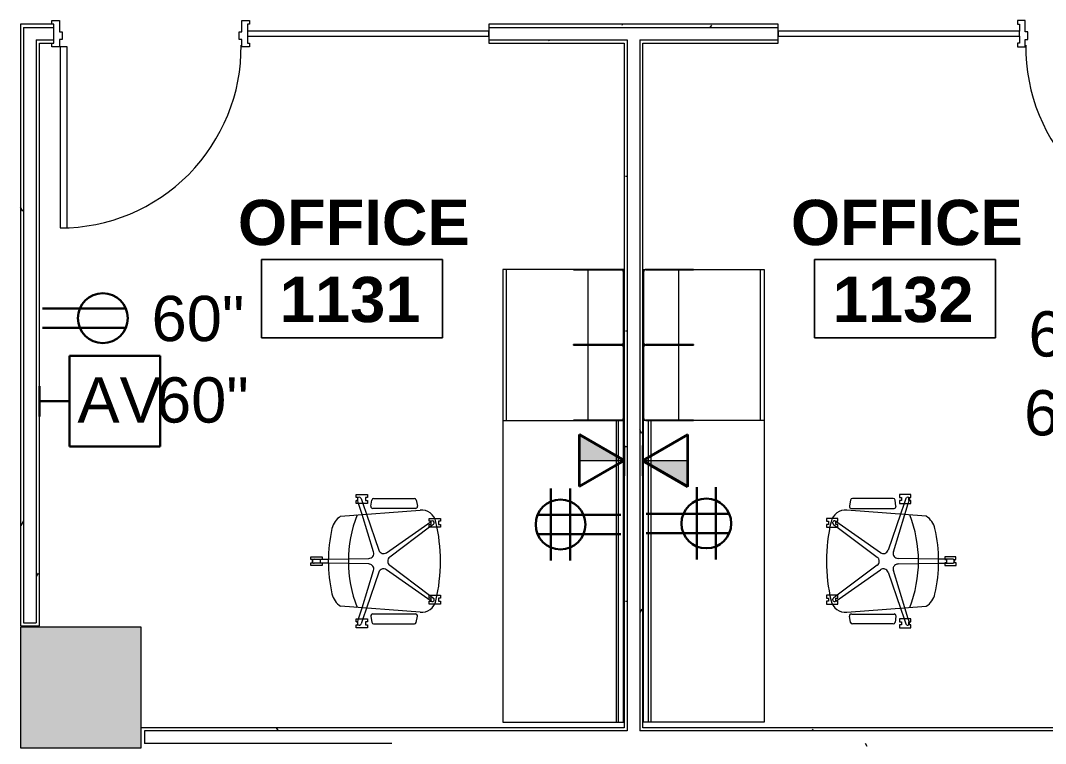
# Model space of a CAD drawing. Header units: inches. Extents: x 6664 to 8129, y 209 to 1287.
# Drawn here: x 6930 to 7133.8, y 709 to 852.7 of the extents above; entities that cross this region are included whole.
import ezdxf

# ---------------------------------------------------------------- set-up
doc = ezdxf.new("R2010")
doc.units = ezdxf.units.IN
doc.header["$MEASUREMENT"] = 0
for name, color, linetype, lineweight in [('A-ANNO-NOTE', 131, 'Continuous', 30), ('A-AREA-IDEN', 2, 'Continuous', 9), ('A-DOOR', 31, 'Continuous', 13), ('A-GLAZ-CURT', 52, 'Continuous', 9), ('A-WALL', 113, 'Continuous', 13), ('A-WALL-PATT', 111, 'Continuous', 13), ('I-FURN', 30, 'Continuous', 9), ('I-FURN-PNLS', 30, 'Continuous', 9), ('I-WALL', 2, 'Continuous', 9), ('S-COLS', 52, 'Continuous', 13)]:
    doc.layers.add(name, color=color, linetype=linetype, lineweight=lineweight)
doc.styles.add('Swis721 Lt BT', font='swissl.ttf', dxfattribs={"height": 9})
doc.styles.add('Swis721 Lt BT_B', font='', dxfattribs={"height": 9})
doc.styles.get('Swis721 Lt BT_B').set_extended_font_data('Swis721 Lt BT', bold=True)
pattern_1 = [(0, (0, 0), (30.72, 7.68), [1.267, -21.773, 1.267, -21.773, -122.88]), (0, (0, 0), (30.72, 7.68), [-46.08, 1.267, -44.813, 1.267, -21.773, -53.76]), (0, (0, 0), (30.72, 7.68), [-115.2, 1.267, -14.093, 1.267, -37.133]), (120, (11.52, 3.84), (-22.011075, 22.7643004), [1.267, -21.773, 1.267, -21.773, -122.88]), (120, (11.52, 3.84), (-22.011075, 22.7643004), [-46.08, 1.267, -44.813, 1.267, -21.773, -53.76]), (120, (11.52, 3.84), (-22.011075, 22.7643004), [-115.2, 1.267, -14.093, 1.267, -37.133]), (240, (15.36, 19.2), (-8.708925, -30.4443004), [1.267, -21.773, 1.267, -21.773, -122.88]), (240, (15.36, 19.2), (-8.708925, -30.4443004), [-46.08, 1.267, -44.813, 1.267, -21.773, -53.76]), (240, (15.36, 19.2), (-8.708925, -30.4443004), [-115.2, 1.267, -14.093, 1.267, -37.133])]

# ---------------------------------------------------------------- blocks, each defined once
blk = doc.blocks.new('F - EXECUTIVE DESK 4 - F - EXECUTIVE DESK 4-V44-11th FLOOR POWER _ SIGNAL')
at = {"layer": 'I-FURN'}
for p, q in [((-58, 86.56), (-58, 77.06)), ((-58, 77.06), (-58, 86.56)), ((-57.94, 77.06), (-57.94, 86.56)), ((-57.94, 86.56), (-57.94, 77.06)), ((-43.5, 87.06), (-57.5, 87.06)), ((-57.5, 87.06), (-43.5, 87.06)), ((-57.5, 87), (-43.5, 87)), ((-43.5, 87), (-57.5, 87)), ((-43.06, 86.56), (-43.06, 77.06)), ((-43.06, 77.06), (-43.06, 86.56)), ((-43, 86.56), (-43, 77.06)), ((-43, 77.06), (-43, 86.56)), ((-43, 77.06), (-43, 86.56)), ((-43, 86.56), (-43, 77.06)), ((-42.94, 77.06), (-42.94, 86.56)), ((-42.94, 86.56), (-42.94, 77.06)), ((-28.5, 87.06), (-42.5, 87.06)), ((-42.5, 87.06), (-28.5, 87.06)), ((-42.5, 87), (-28.5, 87)), ((-28.5, 87), (-42.5, 87)), ((-28.06, 86.56), (-28.06, 77.06)), ((-28.06, 77.06), (-28.06, 86.56)), ((-28, 77.06), (-28, 86.56)), ((-28, 86.56), (-28, 77.06)), ((-58, 77.06), (-57.94, 77.06)), ((-57.94, 77.06), (-58, 77.06)), ((-43.06, 77.06), (-43, 77.06)), ((-43, 77.06), (-43.06, 77.06)), ((-43, 77.06), (-42.94, 77.06)), ((-42.94, 77.06), (-43, 77.06)), ((-28.06, 77.06), (-28, 77.06)), ((-28, 77.06), (-28.06, 77.06)), ((-8.52, 50.63), (-7.95, 50.63)), ((-8.52, 49.48), (-8.52, 50.63)), ((-8.52, 48.38), (-8.52, 49.48)), ((-7.95, 50.63), (-7.95, 50.25)), ((-7.95, 50.25), (-7.33, 50.25)), ((-7.33, 50.63), (-6.77, 50.63)), ((-7.33, 50.25), (-7.33, 50.63)), ((-7.33, 49.23), (-6.77, 48.48)), ((-6.77, 50.63), (-6.77, 49.91)), ((-6.77, 49.91), (-6.77, 48.38)), ((6.77, 50.63), (7.33, 50.63)), ((6.77, 49.91), (6.77, 50.63)), ((6.77, 48.38), (6.77, 49.91)), ((6.77, 48.48), (7.33, 49.23)), ((7.33, 50.63), (7.33, 50.25)), ((7.33, 50.25), (7.95, 50.25)), ((7.95, 50.63), (8.52, 50.63)), ((7.95, 50.25), (7.95, 50.63)), ((8.52, 50.63), (8.52, 49.48)), ((8.52, 49.48), (8.52, 48.38)), ((-7.95, 48.38), (-8.52, 48.38)), ((-7.95, 48.75), (-7.95, 48.38)), ((-7.33, 48.75), (-7.95, 48.75)), ((-1.69, 39.89), (-7.92, 48.75)), ((-7.33, 48.38), (-7.33, 48.75)), ((-6.77, 48.38), (-7.33, 48.38)), ((-6.77, 48.48), (-0.8, 40.54)), ((0.8, 40.54), (6.77, 48.48)), ((7.92, 48.75), (1.69, 39.89)), ((7.33, 48.38), (6.77, 48.38)), ((7.33, 48.75), (7.33, 48.38)), ((7.95, 48.75), (7.33, 48.75)), ((7.95, 48.38), (7.95, 48.75)), ((8.52, 48.38), (7.95, 48.38)), ((-12.48, 37.34), (-12.48, 45.45)), ((-12.17, 45.82), (-10.94, 46.04)), ((-10.5, 45.67), (-10.5, 37.17)), ((-8.94, 30.77), (-10.16, 46.57)), ((10.16, 46.57), (8.94, 30.77)), ((10.5, 45.67), (10.5, 37.17)), ((12.17, 45.82), (10.94, 46.04)), ((12.48, 37.34), (12.48, 45.45)), ((-10.93, 36.8), (-12.16, 36.97)), ((-9.34, 35.92), (-2.18, 38.37)), ((-1.84, 37.32), (-9.27, 35.04)), ((9.27, 35.04), (1.84, 37.32)), ((2.18, 38.37), (9.34, 35.92)), ((10.93, 36.8), (12.16, 36.97)), ((-13.24, 36.1), (-12.68, 36.1)), ((-13.24, 33.85), (-13.24, 36.1)), ((-12.68, 36.1), (-12.68, 35.72)), ((-12.68, 35.72), (-12.05, 35.72)), ((-12.48, 34.84), (-11.49, 35.18)), ((-12.05, 36.1), (-11.49, 36.1)), ((-12.05, 35.72), (-12.05, 36.1)), ((-11.49, 36.1), (-11.49, 33.84)), ((-11.49, 35.18), (-9.34, 35.92)), ((-9.27, 35.04), (-11.49, 34.36)), ((-0.42, 28.36), (-0.55, 36.38)), ((0.55, 36.38), (0.42, 28.36)), ((11.49, 34.36), (9.27, 35.04)), ((9.34, 35.92), (11.49, 35.18)), ((11.49, 36.1), (12.05, 36.1)), ((11.49, 33.85), (11.49, 36.1)), ((11.49, 35.18), (12.48, 34.84)), ((12.05, 36.1), (12.05, 35.72)), ((12.05, 35.72), (12.68, 35.72)), ((12.68, 36.1), (13.24, 36.1)), ((12.68, 35.72), (12.68, 36.1)), ((13.24, 36.1), (13.24, 33.84)), ((-12.68, 33.85), (-13.24, 33.85)), ((-12.68, 34.22), (-12.68, 33.85)), ((-12.05, 34.22), (-12.68, 34.22)), ((-12.05, 34.18), (-12.25, 34.12)), ((-12.05, 33.84), (-12.05, 34.22)), ((-11.49, 33.84), (-12.05, 33.84)), ((-11.49, 34.36), (-12.01, 34.2)), ((12.01, 34.2), (11.49, 34.36)), ((12.05, 33.85), (11.49, 33.85)), ((12.05, 34.22), (12.05, 33.85)), ((12.68, 34.22), (12.05, 34.22)), ((12.25, 34.12), (12.05, 34.18)), ((12.68, 33.84), (12.68, 34.22)), ((13.24, 33.84), (12.68, 33.84)), ((-0.87, 27.11), (-0.31, 27.11)), ((-0.87, 24.87), (-0.87, 27.11)), ((-0.4, 27.11), (-0.42, 28.36)), ((-0.38, 25.5), (-0.4, 27.11)), ((-0.31, 27.11), (-0.31, 26.74)), ((-0.31, 26.74), (0.31, 26.74)), ((0.31, 27.11), (0.88, 27.11)), ((0.31, 26.74), (0.31, 27.11)), ((0.4, 27.11), (0.38, 25.5)), ((0.42, 28.36), (0.4, 27.11)), ((0.88, 27.11), (0.88, 24.86)), ((-0.31, 24.87), (-0.87, 24.87)), ((-0.31, 25.24), (-0.31, 24.87)), ((0.31, 25.24), (-0.31, 25.24)), ((0.31, 24.86), (0.31, 25.24)), ((0.88, 24.86), (0.31, 24.86))]:
    blk.add_line(p, q, dxfattribs=at)
for centre, radius, start, end in [((-57.5, 86.56), 0.5, 90, 180), ((-57.5, 86.56), 0.5, 165, 180), ((-57.5, 86.56), 0.5, 151.7279, 165), ((-57.5, 86.56), 0.438, 90, 180), ((-57.5, 86.56), 0.438, 90, 180), ((-57.5, 86.56), 0.5, 120, 150), ((-57.5, 86.56), 0.5, 105, 118.6525), ((-57.5, 86.56), 0.5, 91.7852, 105), ((-43.5, 86.56), 0.5, 360, 90), ((-43.5, 86.56), 0.5, 61.5993, 90), ((-43.5, 86.56), 0.438, 360, 90), ((-43.5, 86.56), 0.438, 0, 90), ((-43.5, 86.56), 0.5, 30, 60), ((-43.5, 86.56), 0.5, 15, 28.2721), ((-43.5, 86.56), 0.5, 0, 15), ((-42.5, 86.56), 0.5, 90, 180), ((-42.5, 86.56), 0.5, 151.7279, 180), ((-42.5, 86.56), 0.438, 90, 180), ((-42.5, 86.56), 0.438, 90, 180), ((-42.5, 86.56), 0.5, 120, 150), ((-42.5, 86.56), 0.5, 91.7852, 118.6525), ((-28.5, 86.56), 0.5, 360, 90), ((-28.5, 86.56), 0.5, 61.5993, 90), ((-28.5, 86.56), 0.438, 360, 90), ((-28.5, 86.56), 0.438, 0, 90), ((-28.5, 86.56), 0.5, 30, 60), ((-28.5, 86.56), 0.5, 0, 28.2721), ((-7.17, 46.8), 3, 103.1926, 184.4149), ((-7.64, 49.02), 0.377, 146.6285, 213.6746), ((-7.64, 49.02), 0.377, 82.7528, 141), ((0, 16.2), 34.43, 76.8074, 103.1926), ((-7.64, 49.02), 0.377, 36, 81), ((7.64, 49.02), 0.377, 84, 144), ((7.64, 49.02), 0.377, 39, 82.7592), ((7.17, 46.8), 3, 355.5851, 76.8074), ((7.64, 49.02), 0.377, 24, 33.3715), ((7.64, 49.02), 0.377, 354, 24), ((7.64, 49.02), 0.377, 339, 354), ((7.64, 49.02), 0.377, 326.3254, 339), ((-12.1, 45.45), 0.375, 100, 180), ((-10.87, 45.67), 0.375, 0, 100), ((10.87, 45.67), 0.375, 80, 180), ((12.1, 45.45), 0.375, 0, 80), ((-2.51, 39.31), 1, 317.9659, 342), ((-2.51, 39.31), 1, 342, 35.0912), ((0, 41.14), 1, 216.9088, 270), ((0, 41.14), 1, 270, 323.0912), ((2.51, 39.31), 1, 171.4544, 184.7272), ((2.51, 39.31), 1, 184.7272, 198), ((2.51, 39.31), 1, 144.9088, 171.4544), ((2.51, 39.31), 1, 198, 222.0341), ((-12.1, 37.34), 0.375, 180, 262), ((-10.87, 37.17), 0.375, 262, 0), ((-2.51, 39.31), 1, 288.9088, 315.4544), ((-1.55, 36.37), 1, 54, 107.0912), ((-1.55, 36.37), 1, 0.9088, 54), ((1.55, 36.37), 1, 126, 165.8184), ((1.55, 36.37), 1, 72.9088, 126), ((2.51, 39.31), 1, 224.5456, 251.0912), ((10.87, 37.17), 0.375, 180, 278), ((12.1, 37.34), 0.375, 278, 0), ((-12.36, 34.48), 0.377, 153, 213), ((-12.36, 34.48), 0.377, 123, 146.6414), ((-12.36, 34.48), 0.377, 108, 123), ((1.55, 36.37), 1, 165.8184, 179.0912), ((12.36, 34.48), 0.377, 33.3586, 72), ((12.36, 34.48), 0.377, 327, 27), ((-12.36, 34.48), 0.377, 213.9151, 224.5315), ((-12.36, 34.48), 0.377, 228, 288), ((0, 57.72), 25.39, 248.7648, 291.2352), ((12.36, 34.48), 0.377, 252, 312), ((-5.62, 32.91), 3.95, 212.6919, 257.3081), ((5.62, 32.91), 3.95, 282.6919, 327.3081), ((0, 57.86), 29.53, 257.3081, 282.6919), ((0, 25.5), 0.377, 180, 210), ((0, 25.5), 0.377, 213.5582, 224.2857), ((0, 25.5), 0.377, 225, 315), ((0, 25.5), 0.377, 330, 0)]:
    blk.add_arc(centre, radius, start, end, dxfattribs=at)
at = {"layer": 'I-FURN-PNLS'}
for p, q in [((-43, 87.06), (-58, 87.06)), ((-58, 87.06), (-58, 77.06)), ((-57.74, 87), (-58, 87)), ((-58, 87), (-58, 86.56)), ((-58, 86.56), (-58, 77.06)), ((-57.94, 77.06), (-57.94, 87)), ((-57.94, 87), (-43.06, 87)), ((-57.67, 87), (-57.74, 87)), ((-57.62, 87), (-57.67, 87)), ((-57.5, 87), (-57.59, 87)), ((-43.5, 87), (-57.5, 87)), ((-43.41, 87), (-43.5, 87)), ((-43.33, 87), (-43.38, 87)), ((-43.26, 87), (-43.33, 87)), ((-42.74, 87), (-43.26, 87)), ((-43.06, 87), (-43.06, 77.06)), ((-28, 87.06), (-43, 87.06)), ((-43, 87.06), (-43, 77.06)), ((-43, 77.06), (-43, 87.06)), ((-42.94, 77.06), (-42.94, 87)), ((-42.94, 87), (-28.06, 87)), ((-42.67, 87), (-42.74, 87)), ((-42.62, 87), (-42.67, 87)), ((-42.5, 87), (-42.59, 87)), ((-28.5, 87), (-42.5, 87)), ((-28.41, 87), (-28.5, 87)), ((-28.33, 87), (-28.38, 87)), ((-28.26, 87), (-28.33, 87)), ((-28, 87), (-28.26, 87)), ((-28.06, 87), (-28.06, 77.06)), ((-28, 77.06), (-28, 87.06)), ((32, 87), (-28, 87)), ((32, 86), (-28, 86)), ((-28, 86), (-28, 85.53)), ((32, 86), (32, 87)), ((32, 85.53), (32, 86)), ((32, 85.53), (32, 86)), ((-28, 85.53), (32, 85.53)), ((32, 63), (32, 85.53)), ((-58, 80), (-58, 77.06)), ((-43.06, 80), (-57.94, 80)), ((-28.06, 80), (-42.94, 80)), ((-28, 77.06), (-28, 80)), ((-58, 77.06), (-57.94, 77.06)), ((-58, 77.06), (-58, 63.75)), ((-58, 77.06), (-58, 63)), ((-43.06, 77.06), (-43, 77.06)), ((-43, 77.06), (-42.94, 77.06)), ((-28.06, 77.06), (-28, 77.06)), ((-28, 63.75), (-28, 77.06)), ((-58, 63.75), (-58, 63)), ((-28, 63.75), (-58, 63.75)), ((-58, 63.75), (-58, 63)), ((-28, 63.75), (-58, 63.75)), ((-58, 63.75), (-58, 63)), ((-28, 63), (-28, 63.75)), ((-28, 63), (-28, 63.75)), ((-28, 63), (-28, 63.75)), ((-58, 63), (-28, 63)), ((-58, 63), (-28, 63)), ((-58, 63), (-28, 63)), ((-58, 63), (32, 63))]:
    blk.add_line(p, q, dxfattribs=at)
blk = doc.blocks.new('F - EXECUTIVE DESK 4 - F - EXECUTIVE DESK 4-V45-11th FLOOR POWER _ SIGNAL')
at = {"layer": 'I-FURN'}
for p, q in [((-0.87, -24.87), (-0.87, -27.11)), ((-0.31, -24.87), (-0.87, -24.87)), ((-0.38, -25.5), (-0.4, -27.11)), ((-0.31, -25.24), (-0.31, -24.87)), ((0.31, -25.24), (-0.31, -25.24)), ((0.88, -24.86), (0.31, -24.86)), ((0.31, -24.86), (0.31, -25.24)), ((0.4, -27.11), (0.38, -25.5)), ((0.88, -27.11), (0.88, -24.86)), ((-0.87, -27.11), (-0.31, -27.11)), ((-0.42, -28.36), (-0.55, -36.38)), ((-0.4, -27.11), (-0.42, -28.36)), ((-0.31, -27.11), (-0.31, -26.74)), ((-0.31, -26.74), (0.31, -26.74)), ((0.31, -26.74), (0.31, -27.11)), ((0.31, -27.11), (0.88, -27.11)), ((0.42, -28.36), (0.4, -27.11)), ((0.55, -36.38), (0.42, -28.36)), ((-8.94, -30.77), (-10.16, -46.57)), ((10.16, -46.57), (8.94, -30.77)), ((-13.24, -33.85), (-13.24, -36.1)), ((-12.68, -33.85), (-13.24, -33.85)), ((-12.68, -34.22), (-12.68, -33.85)), ((-12.05, -34.22), (-12.68, -34.22)), ((-12.05, -34.18), (-12.25, -34.12)), ((-11.49, -33.84), (-12.05, -33.84)), ((-12.05, -33.84), (-12.05, -34.22)), ((-11.49, -34.36), (-12.01, -34.2)), ((-11.49, -36.1), (-11.49, -33.84)), ((-9.27, -35.04), (-11.49, -34.36)), ((11.49, -34.36), (9.27, -35.04)), ((11.49, -33.85), (11.49, -36.1)), ((12.05, -33.85), (11.49, -33.85)), ((12.01, -34.2), (11.49, -34.36)), ((12.05, -34.22), (12.05, -33.85)), ((12.25, -34.12), (12.05, -34.18)), ((12.68, -34.22), (12.05, -34.22)), ((13.24, -33.84), (12.68, -33.84)), ((12.68, -33.84), (12.68, -34.22)), ((13.24, -36.1), (13.24, -33.84)), ((-13.24, -36.1), (-12.68, -36.1)), ((-12.68, -36.1), (-12.68, -35.72)), ((-12.68, -35.72), (-12.05, -35.72)), ((-12.48, -34.84), (-11.49, -35.18)), ((-12.05, -35.72), (-12.05, -36.1)), ((-12.05, -36.1), (-11.49, -36.1)), ((-11.49, -35.18), (-9.34, -35.92)), ((-9.34, -35.92), (-2.18, -38.37)), ((-1.84, -37.32), (-9.27, -35.04)), ((9.27, -35.04), (1.84, -37.32)), ((2.18, -38.37), (9.34, -35.92)), ((9.34, -35.92), (11.49, -35.18)), ((11.49, -35.18), (12.48, -34.84)), ((11.49, -36.1), (12.05, -36.1)), ((12.05, -36.1), (12.05, -35.72)), ((12.05, -35.72), (12.68, -35.72)), ((12.68, -35.72), (12.68, -36.1)), ((12.68, -36.1), (13.24, -36.1)), ((-12.48, -37.34), (-12.48, -45.45)), ((-10.93, -36.8), (-12.16, -36.97)), ((-10.5, -45.67), (-10.5, -37.17)), ((10.5, -45.67), (10.5, -37.17)), ((10.93, -36.8), (12.16, -36.97)), ((12.48, -37.34), (12.48, -45.45)), ((-1.69, -39.89), (-7.92, -48.75)), ((-6.77, -48.48), (-0.8, -40.54)), ((0.8, -40.54), (6.77, -48.48)), ((7.92, -48.75), (1.69, -39.89)), ((-12.17, -45.82), (-10.94, -46.04)), ((12.17, -45.82), (10.94, -46.04)), ((-8.52, -48.38), (-8.52, -49.48)), ((-7.95, -48.38), (-8.52, -48.38)), ((-7.95, -48.75), (-7.95, -48.38)), ((-7.33, -48.75), (-7.95, -48.75)), ((-6.77, -48.38), (-7.33, -48.38)), ((-7.33, -48.38), (-7.33, -48.75)), ((-7.33, -49.23), (-6.77, -48.48)), ((-6.77, -49.91), (-6.77, -48.38)), ((6.77, -48.38), (6.77, -49.91)), ((7.33, -48.38), (6.77, -48.38)), ((6.77, -48.48), (7.33, -49.23)), ((7.33, -48.75), (7.33, -48.38)), ((7.95, -48.75), (7.33, -48.75)), ((8.52, -48.38), (7.95, -48.38)), ((7.95, -48.38), (7.95, -48.75)), ((8.52, -49.48), (8.52, -48.38)), ((-8.52, -49.48), (-8.52, -50.63)), ((-8.52, -50.63), (-7.95, -50.63)), ((-7.95, -50.63), (-7.95, -50.25)), ((-7.95, -50.25), (-7.33, -50.25)), ((-7.33, -50.25), (-7.33, -50.63)), ((-7.33, -50.63), (-6.77, -50.63)), ((-6.77, -50.63), (-6.77, -49.91)), ((6.77, -49.91), (6.77, -50.63)), ((6.77, -50.63), (7.33, -50.63)), ((7.33, -50.63), (7.33, -50.25)), ((7.33, -50.25), (7.95, -50.25)), ((7.95, -50.25), (7.95, -50.63)), ((7.95, -50.63), (8.52, -50.63)), ((8.52, -50.63), (8.52, -49.48)), ((-58, -77.06), (-58, -86.56)), ((-57.94, -77.06), (-58, -77.06)), ((-58, -77.06), (-57.94, -77.06)), ((-58, -86.56), (-58, -77.06)), ((-57.94, -86.56), (-57.94, -77.06)), ((-57.94, -77.06), (-57.94, -86.56)), ((-43, -77.06), (-43.06, -77.06)), ((-43.06, -77.06), (-43.06, -86.56)), ((-43.06, -86.56), (-43.06, -77.06)), ((-43.06, -77.06), (-43, -77.06)), ((-43, -77.06), (-43, -86.56)), ((-42.94, -77.06), (-43, -77.06)), ((-43, -77.06), (-42.94, -77.06)), ((-43, -86.56), (-43, -77.06)), ((-43, -86.56), (-43, -77.06)), ((-43, -77.06), (-43, -86.56)), ((-42.94, -86.56), (-42.94, -77.06)), ((-42.94, -77.06), (-42.94, -86.56)), ((-28, -77.06), (-28.06, -77.06)), ((-28.06, -77.06), (-28.06, -86.56)), ((-28.06, -86.56), (-28.06, -77.06)), ((-28.06, -77.06), (-28, -77.06)), ((-28, -86.56), (-28, -77.06)), ((-28, -77.06), (-28, -86.56)), ((-43.5, -87), (-57.5, -87)), ((-57.5, -87), (-43.5, -87)), ((-57.5, -87.06), (-43.5, -87.06)), ((-43.5, -87.06), (-57.5, -87.06)), ((-28.5, -87), (-42.5, -87)), ((-42.5, -87), (-28.5, -87)), ((-42.5, -87.06), (-28.5, -87.06)), ((-28.5, -87.06), (-42.5, -87.06))]:
    blk.add_line(p, q, dxfattribs=at)
for centre, radius, start, end in [((0, -25.5), 0.377, 165, 180), ((0, -25.5), 0.377, 150, 165), ((0, -25.5), 0.377, 135.7143, 146.4418), ((0, -25.5), 0.377, 45, 135), ((0, -25.5), 0.377, 15, 30), ((0, -25.5), 0.377, 360, 15), ((0, -57.86), 29.53, 77.3081, 102.6919), ((-5.62, -32.91), 3.95, 102.6919, 147.3081), ((5.62, -32.91), 3.95, 32.6919, 77.3081), ((0, -57.72), 25.39, 68.7648, 111.2352), ((-12.36, -34.48), 0.377, 147, 207), ((-12.36, -34.48), 0.377, 135.4685, 146.0849), ((-12.36, -34.48), 0.377, 72, 132), ((12.36, -34.48), 0.377, 48, 108), ((12.36, -34.48), 0.377, 333, 33), ((-12.36, -34.48), 0.377, 213.3586, 252), ((-1.55, -36.37), 1, 306, 359.0912), ((1.55, -36.37), 1, 180.9088, 194.1816), ((1.55, -36.37), 1, 194.1816, 234), ((12.36, -34.48), 0.377, 288, 326.6414), ((-12.1, -37.34), 0.375, 98, 180), ((-10.87, -37.17), 0.375, 0, 98), ((-2.51, -39.31), 1, 44.5456, 71.0912), ((-1.55, -36.37), 1, 252.9088, 266.1816), ((-2.51, -39.31), 1, 18, 42.0341), ((-1.55, -36.37), 1, 266.1816, 306), ((1.55, -36.37), 1, 234, 273.8184), ((2.51, -39.31), 1, 108.9088, 162), ((1.55, -36.37), 1, 273.8184, 287.0912), ((10.87, -37.17), 0.375, 82, 180), ((12.1, -37.34), 0.375, 0, 82), ((-2.51, -39.31), 1, 324.9088, 338.1816), ((-2.51, -39.31), 1, 338.1816, 18), ((0, -41.14), 1, 129.8184, 143.0912), ((0, -41.14), 1, 116.5456, 129.8184), ((0, -41.14), 1, 103.2728, 116.5456), ((0, -41.14), 1, 90, 103.2728), ((0, -41.14), 1, 63.4544, 90), ((0, -41.14), 1, 36.9088, 63.4544), ((2.51, -39.31), 1, 162, 201.8184), ((2.51, -39.31), 1, 201.8184, 215.0912), ((-12.1, -45.45), 0.375, 180, 260), ((-10.87, -45.67), 0.375, 260, 0), ((-7.17, -46.8), 3, 175.5851, 256.8074), ((7.17, -46.8), 3, 283.1926, 4.4149), ((10.87, -45.67), 0.375, 180, 280), ((12.1, -45.45), 0.375, 280, 0), ((-7.64, -49.02), 0.377, 159, 189), ((-7.64, -49.02), 0.377, 146.3254, 159), ((7.64, -49.02), 0.377, 21, 33.6746), ((7.64, -49.02), 0.377, 6, 21), ((-7.64, -49.02), 0.377, 189, 204), ((-7.64, -49.02), 0.377, 204, 213.3715), ((-7.64, -49.02), 0.377, 219, 234), ((-7.64, -49.02), 0.377, 234, 264), ((0, -16.2), 34.43, 256.8074, 283.1926), ((-7.64, -49.02), 0.377, 264, 277.2472), ((-7.64, -49.02), 0.377, 279, 294), ((-7.64, -49.02), 0.377, 294, 309), ((-7.64, -49.02), 0.377, 309, 324), ((7.64, -49.02), 0.377, 216, 246), ((7.64, -49.02), 0.377, 246, 261), ((7.64, -49.02), 0.377, 261, 276), ((7.64, -49.02), 0.377, 277.2408, 306), ((7.64, -49.02), 0.377, 306, 321), ((7.64, -49.02), 0.377, 326.6285, 6), ((-57.5, -86.56), 0.5, 180, 270), ((-57.5, -86.56), 0.5, 180, 208.2721), ((-57.5, -86.56), 0.438, 180, 270), ((-57.5, -86.56), 0.438, 180, 270), ((-57.5, -86.56), 0.5, 210, 240), ((-57.5, -86.56), 0.5, 241.3475, 255), ((-57.5, -86.56), 0.5, 255, 268.2148), ((-43.5, -86.56), 0.5, 270, 0), ((-43.5, -86.56), 0.438, 270, 0), ((-43.5, -86.56), 0.437, 270, 0), ((-43.5, -86.56), 0.5, 270, 298.4007), ((-43.5, -86.56), 0.5, 300, 330), ((-43.5, -86.56), 0.5, 331.7279, 345), ((-43.5, -86.56), 0.5, 345, 0), ((-42.5, -86.56), 0.5, 180, 270), ((-42.5, -86.56), 0.5, 180, 208.2721), ((-42.5, -86.56), 0.438, 180, 270), ((-42.5, -86.56), 0.438, 180, 270), ((-42.5, -86.56), 0.5, 210, 240), ((-42.5, -86.56), 0.5, 241.3475, 268.2148), ((-28.5, -86.56), 0.5, 270, 0), ((-28.5, -86.56), 0.438, 270, 0), ((-28.5, -86.56), 0.437, 270, 0), ((-28.5, -86.56), 0.5, 270, 298.4007), ((-28.5, -86.56), 0.5, 300, 330), ((-28.5, -86.56), 0.5, 331.7279, 0)]:
    blk.add_arc(centre, radius, start, end, dxfattribs=at)
at = {"layer": 'I-FURN-PNLS'}
for p, q in [((-58, -63), (-28, -63)), ((-58, -63.75), (-58, -63)), ((-58, -63), (-28, -63)), ((-58, -63.75), (-58, -63)), ((-58, -63), (-28, -63)), ((-58, -63.75), (-58, -63)), ((-58, -63), (32, -63)), ((-58, -77.06), (-58, -63)), ((-28, -63), (-28, -63.75)), ((-28, -63), (-28, -63.75)), ((-28, -63), (-28, -63.75)), ((32, -63), (32, -85.53)), ((-58, -77.06), (-58, -63.75)), ((-28, -63.75), (-58, -63.75)), ((-28, -63.75), (-58, -63.75)), ((-28, -63.75), (-28, -77.06)), ((-58, -77.06), (-57.94, -77.06)), ((-58, -87.06), (-58, -77.06)), ((-58, -80), (-58, -77.06)), ((-58, -86.56), (-58, -77.06)), ((-57.94, -77.06), (-57.94, -87)), ((-43.06, -77.06), (-43, -77.06)), ((-43.06, -87), (-43.06, -77.06)), ((-43, -77.06), (-42.94, -77.06)), ((-43, -87.06), (-43, -77.06)), ((-43, -77.06), (-43, -87.06)), ((-42.94, -77.06), (-42.94, -87)), ((-28.06, -77.06), (-28, -77.06)), ((-28.06, -87), (-28.06, -77.06)), ((-28, -77.06), (-28, -87.06)), ((-28, -77.06), (-28, -80)), ((-43.06, -80), (-57.94, -80)), ((-28.06, -80), (-42.94, -80)), ((-28, -85.53), (32, -85.53)), ((-28, -86), (-28, -85.53)), ((32, -85.53), (32, -86)), ((32, -85.53), (32, -86)), ((-58, -87), (-58, -86.56)), ((-57.74, -87), (-58, -87)), ((-43, -87.06), (-58, -87.06)), ((-57.94, -87), (-43.06, -87)), ((-57.67, -87), (-57.74, -87)), ((-57.62, -87), (-57.67, -87)), ((-57.5, -87), (-57.59, -87)), ((-43.5, -87), (-57.5, -87)), ((-43.41, -87), (-43.5, -87)), ((-43.33, -87), (-43.38, -87)), ((-43.26, -87), (-43.33, -87)), ((-42.74, -87), (-43.26, -87)), ((-28, -87.06), (-43, -87.06)), ((-42.94, -87), (-28.06, -87)), ((-42.67, -87), (-42.74, -87)), ((-42.62, -87), (-42.67, -87)), ((-42.5, -87), (-42.59, -87)), ((-28.5, -87), (-42.5, -87)), ((-28.41, -87), (-28.5, -87)), ((-28.33, -87), (-28.38, -87)), ((-28.26, -87), (-28.33, -87)), ((-28, -87), (-28.26, -87)), ((32, -86), (-28, -86)), ((32, -87), (-28, -87)), ((32, -86), (32, -87))]:
    blk.add_line(p, q, dxfattribs=at)
blk = doc.blocks.new('Door - Single - Solid Door - wood-8469187-11th FLOOR POWER _ SIGNAL')
at = {"layer": 'A-DOOR'}
for p, q in [((-14.01, 38.71), (-12.63, 38.71)), ((-14.01, 2.71), (-14.01, 38.71)), ((-12.63, 38.71), (-12.63, 2.71)), ((-12.63, 2.71), (-14.01, 2.71))]:
    blk.add_line(p, q, dxfattribs=at)
at = {"layer": 'A-DOOR', "lineweight": 9}
for p, q in [((-15.63, 2.71), (-15.63, 1.96)), ((-14.13, 2.71), (-15.63, 2.71)), ((-14.13, 1.21), (-14.13, 2.71)), ((23.62, 2.71), (22.12, 2.71)), ((22.12, 2.71), (22.12, 1.21)), ((23.62, 1.96), (23.62, 2.71)), ((-13.63, 1.21), (-14.13, 1.21)), ((-13.63, -0.29), (-13.63, 1.21)), ((22.12, 1.21), (21.62, 1.21)), ((21.62, 1.21), (21.62, -0.29)), ((23.24, 0.59), (23.24, 1.96)), ((23.24, 1.96), (23.62, 1.96)), ((-15.63, -1.79), (-15.63, -2.54)), ((-14.13, -2.54), (-14.13, -0.29)), ((-14.13, -0.29), (-13.63, -0.29)), ((21.62, -0.29), (22.12, -0.29)), ((22.12, -0.29), (22.12, -2.54)), ((23.24, -1.79), (23.24, -0.41)), ((23.62, -1.79), (23.24, -1.79)), ((23.62, -2.54), (23.62, -1.79)), ((-15.63, -2.54), (-14.13, -2.54)), ((22.12, -2.54), (23.62, -2.54))]:
    blk.add_line(p, q, dxfattribs=at)
blk.add_arc((-14.01, 2.71), 36, 359.5, 90, dxfattribs=at)
blk = doc.blocks.new('Door - Single - Solid Door - wood-8469185-11th FLOOR POWER _ SIGNAL')
at = {"layer": 'A-DOOR', "lineweight": 9}
for p, q in [((-15.63, 2.54), (-14.13, 2.54)), ((-15.63, 1.79), (-15.63, 2.54)), ((-14.13, 2.54), (-14.13, 0.29)), ((22.12, 2.54), (23.62, 2.54)), ((22.12, 0.29), (22.12, 2.54)), ((23.62, 2.54), (23.62, 1.79)), ((-14.13, 0.29), (-13.63, 0.29)), ((-13.63, 0.29), (-13.63, -1.21)), ((21.62, 0.29), (22.12, 0.29)), ((21.62, -1.21), (21.62, 0.29)), ((23.24, 1.79), (23.24, 0.41)), ((23.62, 1.79), (23.24, 1.79)), ((-15.63, -2.71), (-15.63, -1.96)), ((-14.13, -1.21), (-14.13, -2.71)), ((-13.63, -1.21), (-14.13, -1.21)), ((22.12, -1.21), (21.62, -1.21)), ((22.12, -2.71), (22.12, -1.21)), ((23.24, -0.59), (23.24, -1.96)), ((23.24, -1.96), (23.62, -1.96)), ((23.62, -1.96), (23.62, -2.71)), ((-14.13, -2.71), (-15.63, -2.71)), ((23.62, -2.71), (22.12, -2.71))]:
    blk.add_line(p, q, dxfattribs=at)
at = {"layer": 'A-DOOR'}
for p, q in [((-12.63, -2.71), (-14.01, -2.71)), ((-14.01, -2.71), (-14.01, -38.71)), ((-12.63, -38.71), (-12.63, -2.71)), ((-14.01, -38.71), (-12.63, -38.71))]:
    blk.add_line(p, q, dxfattribs=at)
at = {"layer": 'A-DOOR', "lineweight": 9}
blk.add_arc((-14.01, -2.71), 36, 270, 0.5, dxfattribs=at)
blk = doc.blocks.new('Concrete-Rectangular-Column - 24 x 24-7727722-11th FLOOR POWER _ SIGNAL')
at = {"layer": 'S-COLS', "lineweight": 9}
blk.add_hatch(color=7, dxfattribs=at).paths.add_polyline_path([(12, -12), (12, 12), (-12, 12), (-12, -12)], flags=0)
at = {"layer": 'S-COLS', "color": 8, "lineweight": 20}
for p, q in [((12, 12), (-12, 12)), ((-12, 12), (-12, -12)), ((12, -12), (12, 12)), ((-12, -12), (12, -12))]:
    blk.add_line(p, q, dxfattribs=at)
blk = doc.blocks.new('System Panel - Glazed-8307855-11th FLOOR POWER _ SIGNAL')
at = {"layer": 'A-GLAZ-CURT', "lineweight": 13}
for p, q in [((24, 0.5), (-24, 0.5)), ((-24, 0.5), (-24, -0.5)), ((24, -0.5), (24, 0.5)), ((-24, -0.5), (24, -0.5))]:
    blk.add_line(p, q, dxfattribs=at)
blk = doc.blocks.new('Room Tag - Room Name and Number-3379422-11th FLOOR POWER _ SIGNAL')
at = {"layer": 'A-AREA-IDEN'}
for p, q in [((-0.1881, -0.1636), (-0.1881, -0.0018)), ((-0.1881, -0.0018), (0.1869, -0.0018)), ((0.1869, -0.0018), (-0.1881, -0.0018)), ((-0.1881, -0.0018), (-0.1881, -0.1636)), ((0.1869, -0.0018), (0.1869, -0.1636)), ((0.1869, -0.1636), (0.1869, -0.0018)), ((0.1869, -0.1636), (-0.1881, -0.1636)), ((-0.1881, -0.1636), (0.1869, -0.1636))]:
    blk.add_line(p, q, dxfattribs=at)

msp = doc.modelspace()

# ---------------------------------------------------------------- hatches: boundary and pattern name
at = {"layer": 'A-ANNO-NOTE', "lineweight": 9}
for points in [[(7050.06, 765.27), (7041.12, 770.43), (7041.12, 765.27)], [(7062.6, 760.04), (7062.6, 765.2), (7053.67, 765.2), (7056.73, 763.43)]]:
    msp.add_hatch(color=256, dxfattribs=at).paths.add_polyline_path(points, flags=0)
at = {"layer": 'A-WALL-PATT', "lineweight": 9}
h = msp.add_hatch(dxfattribs=at)
h.set_pattern_fill('FP_1', color=256, style=0, pattern_type=2)
h.set_pattern_definition(pattern_1)
h.paths.add_polyline_path([(7489.61, 848.86), (7490.24, 848.87), (7490.24, 851.98), (7327.86, 851.98), (7327.86, 851.36), (7489.61, 851.36)], flags=0)
h.paths.add_polyline_path([(7283.74, 851.36), (7289.36, 851.36), (7289.36, 851.98), (7281.86, 851.98), (7281.86, 851.36)], flags=0)
h.paths.add_polyline_path([(7173.74, 851.36), (7243.36, 851.36), (7243.36, 851.98), (7167.11, 851.98), (7167.11, 851.36), (7173.11, 851.36)], flags=0)
h.paths.add_polyline_path([(7050.61, 851.36), (7080.61, 851.36), (7080.61, 851.98), (7023.11, 851.98), (7023.11, 851.36)], flags=0)
h.paths.add_polyline_path([(6930.61, 851.36), (6936.61, 851.36), (6936.61, 851.98), (6929.99, 851.98), (6929.99, 851.36)], flags=0)
h = msp.add_hatch(dxfattribs=at)
h.set_pattern_fill('FP_1', color=256, style=0, pattern_type=2)
h.set_pattern_definition(pattern_1)
h.paths.add_polyline_path([(6929.99, 732.36), (6930.61, 732.36), (6930.61, 851.36), (6929.99, 851.36), (6929.99, 732.98)], flags=0)
h = msp.add_hatch(dxfattribs=at)
h.set_pattern_fill('FP_1', color=256, style=0, pattern_type=2)
h.set_pattern_definition(pattern_1)
h.paths.add_polyline_path([(6930.62, 732.36), (6933.74, 732.36), (6933.74, 848.23), (6933.11, 848.23), (6933.11, 732.98), (6930.61, 732.98), (6930.61, 732.36)], flags=0)
h = msp.add_hatch(dxfattribs=at)
h.set_pattern_fill('FP_1', color=256, style=0, pattern_type=2)
h.set_pattern_definition(pattern_1)
h.paths.add_polyline_path([(7458.84, 848.23), (7490.24, 848.23), (7490.24, 848.86), (7433.36, 848.86), (7433.36, 848.23), (7458.65, 848.23)], flags=0)
h.paths.add_polyline_path([(7327.86, 848.23), (7430.86, 848.23), (7430.86, 848.86), (7327.86, 848.86)], flags=0)
h.paths.add_polyline_path([(7283.74, 848.23), (7284.36, 848.23), (7284.36, 848.86), (7281.86, 848.86), (7281.86, 848.23)], flags=0)
h.paths.add_polyline_path([(7287.49, 848.23), (7289.36, 848.23), (7289.36, 848.86), (7286.86, 848.86), (7286.86, 848.23)], flags=0)
h.paths.add_polyline_path([(7174.49, 848.23), (7243.36, 848.23), (7243.36, 848.86), (7173.11, 848.86), (7173.11, 848.23), (7173.74, 848.23)], flags=0)
h.paths.add_polyline_path([(7169.99, 848.23), (7170.61, 848.23), (7170.61, 848.86), (7167.11, 848.86), (7167.11, 848.23)], flags=0)
h.paths.add_polyline_path([(7053.74, 848.23), (7080.61, 848.23), (7080.61, 848.86), (7053.11, 848.86), (7053.11, 848.23)], flags=0)
h.paths.add_polyline_path([(7023.11, 848.23), (7050.61, 848.23), (7050.61, 848.86), (7023.11, 848.86)], flags=0)
h.paths.add_polyline_path([(6933.11, 848.23), (6936.61, 848.23), (6936.61, 848.86), (6933.11, 848.86)], flags=0)
h = msp.add_hatch(dxfattribs=at)
h.set_pattern_fill('FP_1', color=256, style=0, pattern_type=2)
h.set_pattern_definition(pattern_1)
h.paths.add_polyline_path([(7050.61, 712.11), (7050.61, 848.23), (7049.99, 848.23), (7049.99, 712.11)], flags=0)
h = msp.add_hatch(dxfattribs=at)
h.set_pattern_fill('FP_1', color=256, style=0, pattern_type=2)
h.set_pattern_definition(pattern_1)
h.paths.add_polyline_path([(7053.74, 712.11), (7053.74, 848.23), (7053.11, 848.23), (7053.11, 712.11)], flags=0)
h = msp.add_hatch(dxfattribs=at)
h.set_pattern_fill('FP_1', color=256, style=0, pattern_type=2)
h.set_pattern_definition(pattern_1)
h.paths.add_polyline_path([(7169.99, 711.48), (7169.99, 712.11), (7053.11, 712.11), (7053.11, 711.48), (7169.36, 711.48)], flags=0)
h.paths.add_polyline_path([(7025.86, 711.48), (7050.61, 711.48), (7050.61, 712.11), (6953.99, 712.11), (6953.99, 711.48), (7006.33, 711.48)], flags=0)
h = msp.add_hatch(dxfattribs=at)
h.set_pattern_fill('FP_1', color=256, style=0, pattern_type=2)
h.set_pattern_definition(pattern_1)
h.paths.add_polyline_path([(7169.99, 708.36), (7169.99, 711.48), (7169.36, 711.48), (7169.36, 708.98), (7135.24, 708.98), (7135.24, 708.36), (7169.36, 708.36)], flags=0)
h.paths.add_polyline_path([(7132.11, 708.36), (7132.74, 708.36), (7132.74, 708.98), (7006.33, 708.98), (7006.33, 708.36), (7123.58, 708.36)], flags=0)
h.paths.add_polyline_path([(7003.83, 708.36), (7003.83, 708.98), (6954.61, 708.98), (6954.61, 711.48), (6953.99, 711.48), (6953.99, 708.36), (7003.2, 708.36)], flags=0)

# ---------------------------------------------------------------- linework, layer by layer
at = {"layer": 'A-ANNO-NOTE'}
for p, q in [((6934.39, 795.45), (6950.92, 795.45)), ((6934.39, 795.45), (6950.92, 795.45)), ((6934.39, 791.62), (6950.92, 791.62)), ((6939.74, 786.03), (6939.74, 768.03)), ((6957.74, 786.03), (6939.74, 786.03)), ((6957.74, 768.03), (6957.74, 786.03)), ((6933.74, 774.03), (6933.74, 780.03)), ((6933.74, 777.03), (6939.74, 777.03)), ((7049.99, 765.23), (7041.06, 770.39)), ((7041.06, 760.08), (7041.06, 770.39)), ((7050.06, 765.27), (7041.12, 770.43)), ((7041.12, 760.12), (7041.12, 770.43)), ((7053.67, 765.2), (7062.6, 770.35)), ((7053.74, 765.23), (7062.67, 770.39)), ((7062.6, 770.35), (7062.6, 760.04)), ((7062.67, 770.39), (7062.67, 760.08)), ((6939.74, 768.03), (6957.74, 768.03)), ((7049.99, 768.23), (7049.99, 762.23)), ((7053.74, 762.23), (7053.74, 768.23)), ((7049.99, 765.23), (7041.06, 760.08)), ((7050.06, 765.27), (7041.12, 760.12)), ((7053.67, 765.2), (7062.6, 760.04)), ((7053.74, 765.23), (7062.67, 760.08)), ((7035.46, 745.35), (7035.46, 759.7)), ((7039.29, 745.35), (7039.29, 759.7)), ((7064.44, 759.92), (7064.44, 745.57)), ((7068.27, 759.92), (7068.27, 745.57)), ((7049.34, 754.44), (7032.81, 754.44)), ((7054.39, 754.66), (7070.92, 754.66)), ((7049.34, 750.61), (7032.81, 750.61)), ((7054.39, 750.83), (7070.92, 750.83))]:
    msp.add_line(p, q, dxfattribs=at)
at = {"layer": 'A-ANNO-NOTE', "lineweight": 9}
for p, q in [((7050.06, 765.27), (7041.12, 770.43)), ((7041.12, 770.43), (7041.12, 765.27)), ((7041.12, 765.27), (7050.06, 765.27)), ((7053.67, 765.2), (7062.6, 760.04)), ((7062.6, 765.2), (7053.67, 765.2)), ((7062.6, 760.04), (7062.6, 765.2))]:
    msp.add_line(p, q, dxfattribs=at)
at = {"layer": 'A-ANNO-NOTE'}
for centre in [(6946.35, 793.54), (7037.37, 752.52), (7066.35, 752.74)]:
    msp.add_circle(centre, 4.95, dxfattribs=at)
at = {"layer": 'A-WALL'}
for p, q in [((6930.61, 851.36), (6930.61, 732.98)), ((6930.61, 851.36), (6936.61, 851.36)), ((7023.11, 851.36), (7080.61, 851.36)), ((6933.11, 848.86), (6933.11, 732.98)), ((6933.11, 848.86), (6936.61, 848.86)), ((7023.11, 848.86), (7050.61, 848.86)), ((7050.61, 848.86), (7050.61, 711.48)), ((7053.11, 848.86), (7080.61, 848.86)), ((7053.11, 848.86), (7053.11, 711.48)), ((6930.61, 732.98), (6933.11, 732.98)), ((6954.61, 711.48), (6954.61, 708.98)), ((7050.61, 711.48), (6954.61, 711.48)), ((7169.36, 711.48), (7053.11, 711.48)), ((7003.83, 708.98), (6954.61, 708.98))]:
    msp.add_line(p, q, dxfattribs=at)
at = {"layer": 'I-WALL', "lineweight": 13}
for p, q in [((6929.99, 851.98), (6929.99, 732.36)), ((6936.61, 851.98), (6929.99, 851.98)), ((6936.61, 848.23), (6936.61, 851.98)), ((7080.61, 851.98), (7023.11, 851.98)), ((7023.11, 851.98), (7023.11, 848.23)), ((7080.61, 848.23), (7080.61, 851.98)), ((6933.74, 732.36), (6933.74, 848.23)), ((6933.74, 848.23), (6936.61, 848.23)), ((7023.11, 848.23), (7049.99, 848.23)), ((7049.99, 848.23), (7049.99, 712.11)), ((7053.74, 848.23), (7080.61, 848.23)), ((7053.74, 712.11), (7053.74, 848.23)), ((6929.99, 732.36), (6933.74, 732.36)), ((7049.99, 712.11), (6953.99, 712.11)), ((7169.99, 712.11), (7053.74, 712.11))]:
    msp.add_line(p, q, dxfattribs=at)

# ---------------------------------------------------------------- block references
at = {"layer": 'A-AREA-IDEN', "xscale": 95.99999999999994, "yscale": 95.99999999999994, "zscale": 95.99999999999994}
for p in [(6995.95, 805.37), (7105.91, 805.37)]:
    msp.add_blockref('Room Tag - Room Name and Number-3379422-11th FLOOR POWER _ SIGNAL', p, dxfattribs=at)
at = {"layer": 'A-DOOR'}
msp.add_blockref('Door - Single - Solid Door - wood-8469185-11th FLOOR POWER _ SIGNAL', (6951.87, 850.2), dxfattribs=at)
at = {"layer": 'A-DOOR', "rotation": 180}
msp.add_blockref('Door - Single - Solid Door - wood-8469187-11th FLOOR POWER _ SIGNAL', (7151.86, 850.2), dxfattribs=at)
at = {"layer": 'A-GLAZ-CURT'}
msp.add_blockref('System Panel - Glazed-8307855-11th FLOOR POWER _ SIGNAL', (6999.11, 850.11), dxfattribs=at)
at = {"layer": 'A-GLAZ-CURT', "rotation": 180}
msp.add_blockref('System Panel - Glazed-8307855-11th FLOOR POWER _ SIGNAL', (7104.61, 850.11), dxfattribs=at)
at = {"layer": 'I-FURN'}
for name, p, rotation in [('F - EXECUTIVE DESK 4 - F - EXECUTIVE DESK 4-V44-11th FLOOR POWER _ SIGNAL', (6962.86, 745.23), 269.9999999999997), ('F - EXECUTIVE DESK 4 - F - EXECUTIVE DESK 4-V45-11th FLOOR POWER _ SIGNAL', (7140.86, 745.23), 270.0000000000002)]:
    msp.add_blockref(name, p, dxfattribs=dict(at, rotation=rotation))
at = {"layer": 'S-COLS', "lineweight": 9}
msp.add_blockref('Concrete-Rectangular-Column - 24 x 24-7727722-11th FLOOR POWER _ SIGNAL', (6941.99, 720.11), dxfattribs=at)

# ---------------------------------------------------------------- texts
at = {"layer": 'A-ANNO-NOTE', "lineweight": 9, "char_height": 9, "attachment_point": 1, "style": 'Swis721 Lt BT'}
for s, insert, width in [('60"', (6956.05, 797.99), 20.604), ('60"', (7130.41, 794.92), 20.604), ('AV', (6941.31, 781.79), 18.18), ('60"', (6956.93, 781.79), 20.604), ('60"', (7129.53, 779.24), 20.604)]:
    msp.add_mtext(s, dxfattribs=dict(at, insert=insert, width=width))
at = {"layer": 'A-AREA-IDEN', "char_height": 9, "attachment_point": 1, "style": 'Swis721 Lt BT_B'}
for s, insert, width in [('OFFICE', (6973.21, 817.08), 54.843), ('OFFICE', (7083.17, 817.08), 54.843), ('1131', (6981.54, 801.77), 33.936), ('1132', (7091.5, 801.77), 33.936)]:
    msp.add_mtext(s, dxfattribs=dict(at, insert=insert, width=width))

doc.saveas('drawing.dxf')
